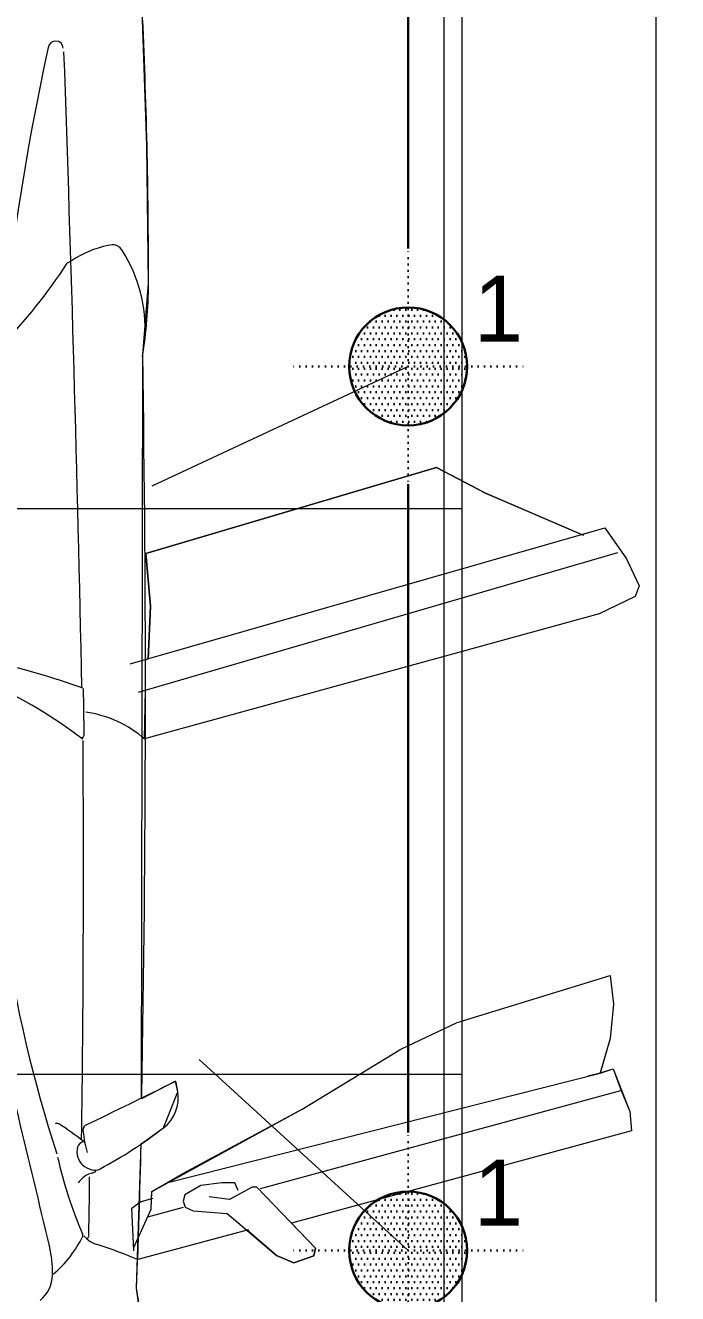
# Model space of a CAD drawing. Extents: x -1701 to 23780, y -363 to 7742.
# Drawn here: x 4536.9 to 4675.1, y 646.3 to 915.3 of the extents above; entities that cross this region are included whole.
import ezdxf
from ezdxf.enums import TextEntityAlignment as Align

# ---------------------------------------------------------------- set-up
doc = ezdxf.new("R2010")
doc.units = 0
doc.header["$LTSCALE"] = 25
doc.header["$MEASUREMENT"] = 0
doc.linetypes.add('DOT2', pattern=[0.125, 0, -0.125])
doc.layers.get('0').update_dxf_attribs({"color": 9, "lineweight": 9})
for name, color, linetype, lineweight in [('31', 9, 'Continuous', 9), ('Audi$0$04', 8, 'Continuous', 9), ('Audi$0$05', 8, 'Continuous', 9), ('Audi$0$06D', 8, 'Continuous', 9), ('E-Aydınlatma', 7, 'Continuous', 30), ('E-KABLO', 7, 'Continuous', 30)]:
    doc.layers.add(name, color=color, linetype=linetype, lineweight=lineweight)
doc.styles.add('TX-TEXT', font='')
doc.styles.get('TX-TEXT').set_extended_font_data('TrSah Futura Lt BT')

# ---------------------------------------------------------------- blocks, each defined once
blk = doc.blocks.new('Audi$0$p-audi-highlight_platform')
for p, q in [((270.3, 0), (270.3, 307.6)), ((390.3, 0), (390.3, 307.6)), ((660.6, 3.8), (0, 3.8))]:
    blk.add_line(p, q)
blk.add_lwpolyline([(0, 307.6), (660.6, 307.6), (660.6, 0), (0, 0)], close=True)
blk = doc.blocks.new('Audi$0$Group-321-1')
at = {"lineweight": 0}
blk.add_line((384784.4115, 69370.3332), (384784.4025, 69370.333), dxfattribs=at)
blk.add_lwpolyline([(384783.5053, 69368.2326), (384783.5403, 69368.3322), (384783.689, 69368.5997), (384783.7466, 69368.6084), (384783.8084, 69368.6626), (384783.8147, 69368.6844), (384783.7337, 69368.6844), (384784.4562, 69370.087), (384784.5363, 69370.2162), (384784.6671, 69370.4777), (384784.7897, 69370.7386), (384784.8195, 69370.8587), (384784.8615, 69371.012), (384784.9078, 69371.2302), (384784.8821, 69371.3838), (384784.7923, 69371.511)], dxfattribs=at)
for centre, radius, start, end in [((384788.9005, 69367.1922), 5.6052, 140.4918, 154.7617), ((384784.589, 69370.7491), 0.0159, 335.2578, 146.6522), ((384699.7855, 69410.5499), 93.6961, 334.028379, 334.853054), ((384773.8988, 69375.6976), 11.9668, 332.7589, 335.51885), ((384783.8462, 69371.294), 1.1104, 288.3855, 300.0631), ((384784.4389, 69370.1168), 0.2179, 74.6714, 96.8944), ((384784.4908, 69370.2948), 0.0326, 47.1018, 80.1697), ((384784.4824, 69370.2982), 0.0369, 5.3122, 33.8561), ((384784.2014, 69370.2765), 0.3186, 330.1806, 4.6832), ((384783.6393, 69370.6814), 1.0105, 323.7375, 332.5866), ((384743.6698, 69390.211), 45.4809, 331.7595, 333.7383), ((384782.8782, 69368.4484), 1.5636, 43.0666, 50.6707), ((384783.1066, 69369.0142), 0.9545, 25.1401, 39.0282), ((384786.4545, 69368.1856), 2.9727, 151.9795, 170.7706), ((384740.7557, 69390.9906), 48.3027, 333.48418, 333.60103), ((384783.8657, 69369.2721), 0.2388, 21.2655, 55.0212), ((384745.0919, 69389.0738), 43.565, 332.06542, 333.17925), ((384783.9724, 69369.4292), 0.00585, 261.7572, 333.8756), ((384916.0429, 69336.4165), 136.4506, 166.163538, 166.403525), ((384783.546, 69368.7124), 0.00831, 33.6253, 87.4238), ((384783.1387, 69368.4661), 0.4843, 23.7117, 31.2233), ((384783.8241, 69368.5896), 0.2494, 158.9359, 169.3077), ((384783.6023, 69368.6773), 0.0112, 90.8456, 172.7962), ((384788.1969, 69600.0219), 231.379, 268.862115, 268.914511), ((384783.6798, 69368.7118), 0.1377, 339.054, 348.4897), ((384784.4746, 69368.4138), 0.9862, 165.793, 175.74), ((384783.5945, 69368.6292), 0.0386, 138.1193, 198.4851), ((384783.5791, 69368.6408), 0.0194, 78.5769, 133.5088), ((384783.7323, 69368.6871), 0.08, 280.3078, 342.1843), ((384770.8666, 69375.5547), 14.5872, 330.32233, 331.52419), ((384783.6078, 69368.6381), 0.0541, 202.9405, 226.9629), ((384783.5859, 69368.613), 0.0209, 223.7551, 275.5224), ((384783.5672, 69369.5788), 0.9868, 271.1784, 280.4742), ((384774.6241, 69373.2856), 10.0957, 331.54946, 332.26633), ((384783.5569, 69368.5444), 0.0489, 74.6669, 119.8771), ((384783.5722, 69368.6007), 0.00941, 255.3354, 307.3857), ((384783.2251, 69368.5368), 0.196, 330.2214, 347.7863), ((384783.3432, 69368.6743), 0.2415, 282.8545, 307.345), ((384783.4846, 69368.4866), 0.00659, 318.8847, 4.0158), ((384783.5452, 69368.4928), 0.0543, 191.7966, 230.2075), ((384783.4973, 69368.4773), 0.00351, 209.8549, 338.0036), ((384783.3307, 69368.4723), 0.0723, 283.1018, 331.8979), ((384782.3066, 69367.2979), 1.667, 40.7138, 43.7698), ((384782.2148, 69368.7415), 1.3873, 338.4765, 342.8399)]:
    blk.add_arc(centre, radius, start, end, dxfattribs=at)
blk = doc.blocks.new('Audi$0$Group-323-1')
for p, q in [((384784.0265, 69368.5095), (384784.2703, 69368.527)), ((384784.2703, 69368.527), (384784.4021, 69368.5228)), ((384784.4021, 69368.5228), (384784.7363, 69368.4631)), ((384783.609, 69368.4878), (384783.6313, 69368.4913)), ((384783.6313, 69368.4913), (384783.6593, 69368.4854)), ((384783.6449, 69368.4667), (384783.663, 69368.4998)), ((384783.663, 69368.4998), (384783.7403, 69368.5033)), ((384783.7049, 69368.5004), (384784.6228, 69368.2891)), ((384783.7403, 69368.5033), (384784.0265, 69368.5095)), ((384783.5713, 69368.4048), (384783.609, 69368.4878)), ((384783.5745, 69368.4113), (384783.6449, 69368.4667)), ((384783.7613, 69368.4632), (384783.7219, 69368.4612)), ((384783.8035, 69368.4477), (384783.7613, 69368.4632)), ((384784.7363, 69368.4631), (384784.715, 69368.4056)), ((384783.631, 69368.4558), (384783.7074, 69368.4395)), ((384783.7131, 69368.4511), (384783.7105, 69368.438)), ((384783.7105, 69368.438), (384783.7223, 69368.4231)), ((384783.7219, 69368.4612), (384783.7131, 69368.4511)), ((384783.8281, 69368.4354), (384783.8035, 69368.4477)), ((384783.8271, 69368.4179), (384783.8281, 69368.4354)), ((384783.7223, 69368.4231), (384783.784, 69368.3851)), ((384783.8016, 69368.4089), (384783.766, 69368.4339)), ((384783.8561, 69368.4106), (384783.8016, 69368.4089)), ((384783.8654, 69368.406), (384783.8561, 69368.4106)), ((384783.8082, 69368.3333), (384783.5708, 69368.3847)), ((384783.784, 69368.3851), (384783.7954, 69368.3578)), ((384783.9165, 69368.2343), (384783.8654, 69368.406)), ((384783.871, 69368.4001), (384784.645, 69368.2361)), ((384784.715, 69368.4056), (384784.6751, 69368.3445)), ((384783.7954, 69368.3578), (384783.8361, 69368.258)), ((384784.6751, 69368.3445), (384784.6231, 69368.2893)), ((384784.626, 69368.1499), (384783.8955, 69368.3044)), ((384784.6228, 69368.2891), (384784.5969, 69368.2948)), ((384784.6231, 69368.2893), (384784.6514, 69368.2844)), ((384784.6514, 69368.2844), (384784.6458, 69368.2359)), ((384783.8361, 69368.258), (384783.8613, 69368.2275)), ((384783.8613, 69368.2275), (384783.9062, 69368.2214)), ((384783.9062, 69368.2214), (384783.9165, 69368.2343)), ((384784.6458, 69368.2359), (384784.642, 69368.1874)), ((384784.642, 69368.1874), (384784.626, 69368.1499))]:
    blk.add_line(p, q)
blk.add_lwpolyline([(384783.6295, 69368.491), (384783.6556, 69368.4862), (384783.663, 69368.4998), (384784.0265, 69368.5095), (384784.2703, 69368.527), (384784.4021, 69368.5228), (384784.7363, 69368.4631), (384784.715, 69368.4056), (384784.6751, 69368.3445), (384784.6228, 69368.2891), (384784.6514, 69368.2844), (384784.642, 69368.1874), (384784.626, 69368.1499), (384783.8955, 69368.3044), (384783.9165, 69368.2343), (384783.9062, 69368.2214), (384783.8613, 69368.2275), (384783.8361, 69368.258), (384783.8051, 69368.334), (384783.5708, 69368.3847)], close=True)
blk = doc.blocks.new('Audi$0$Group-325-1')
for p, q in [((384784.2699, 69369.7089), (384784.2277, 69369.6053)), ((384784.901, 69369.5901), (384784.2699, 69369.7089)), ((384784.2277, 69369.6053), (384784.1715, 69369.5072)), ((384784.9688, 69369.494), (384784.901, 69369.5901)), ((384784.1334, 69369.5156), (384785.1602, 69369.3127)), ((384785.1131, 69369.3188), (384784.9688, 69369.494)), ((384784.1214, 69369.4547), (384785.1608, 69369.254)), ((384785.0663, 69369.1565), (384784.0879, 69369.3606)), ((384785.1602, 69369.3127), (384785.1706, 69369.2337)), ((384785.1706, 69369.2337), (384785.1687, 69369.1701)), ((384785.1687, 69369.1701), (384785.151, 69369.1543)), ((384785.151, 69369.1543), (384785.0663, 69369.1565))]:
    blk.add_line(p, q)
blk.add_lwpolyline([(384784.2699, 69369.7089), (384784.901, 69369.5901), (384784.9688, 69369.494), (384785.1099, 69369.3227), (384785.1602, 69369.3127), (384785.1706, 69369.2337), (384785.1687, 69369.1701), (384785.151, 69369.1543), (384785.0663, 69369.1565), (384784.0879, 69369.3606), (384784.1366, 69369.4517), (384784.166, 69369.5091), (384784.1719, 69369.508), (384784.2277, 69369.6053)], close=True)
blk = doc.blocks.new('Audi$0$p-audi_arac')
at = {"layer": 'Audi$0$06D', "lineweight": 0, "flags": 128}
blk.add_lwpolyline([(695.6, 0.8), (-4.4, 0.8), (-4.4, 400.8), (695.6, 400.8)], close=True, dxfattribs=at)
at = {"xscale": 99.99999999999999, "yscale": 99.99999999999999, "zscale": 99.99999999999999, "rotation": 117.1763778173342}
for name in ['Audi$0$Group-321-1', 'Audi$0$Group-323-1', 'Audi$0$Group-325-1']:
    blk.add_blockref(name, (23745751.03, -31061967.79), dxfattribs=at)
blk = doc.blocks.new('Audi')
at = {"layer": 'Audi$0$04', "rotation": 270}
blk.add_blockref('Audi$0$p-audi_arac', (4269.71, 1094.12), dxfattribs=at)
at = {"layer": 'Audi$0$05', "rotation": 90}
blk.add_blockref('Audi$0$p-audi-highlight_platform', (4629.38, 422.51), dxfattribs=at)
blk = doc.blocks.new('p-bur-VW-spotlight')
at = {"layer": 'E-Aydınlatma'}
h = blk.add_hatch(dxfattribs=at)
h.set_pattern_fill('DOTS', color=4, scale=20)
edge = h.paths.add_edge_path()
edge.add_arc((0, 0), 12.5, 0, 360)
at = {"layer": 'E-Aydınlatma', "color": 4, "linetype": 'DOT2', "ltscale": 0.4}
for q in [(0, 25), (-25, 0), (0, -25), (25, 0)]:
    blk.add_line((0, 0), q, dxfattribs=at)
at = {"layer": 'E-Aydınlatma', "color": 4, "linetype": 'ByBlock'}
blk.add_circle((0, 0), 12.5, dxfattribs=at)
at = {"layer": 'E-Aydınlatma', "color": 4, "style": 'TX-TEXT', "text_generation_flag": 4}
blk.add_attdef('W', text='', height=14, rotation=180, dxfattribs=at).set_placement((19.53, 11.56), align=Align.MIDDLE_CENTER)

msp = doc.modelspace()

# ---------------------------------------------------------------- linework, layer by layer
at = {"layer": '31'}
for points in [[(4618, 843), (4563.65, 817.58)], [(4618, 655.5), (4573.72, 695.99)]]:
    msp.add_lwpolyline(points, dxfattribs=at)
at = {"layer": 'E-KABLO', "color": 6}
for p, q in [((4618, 1005.5), (4618, 868)), ((4618, 818), (4618, 680.5))]:
    msp.add_line(p, q, dxfattribs=at)

# ---------------------------------------------------------------- block references
at = {"color": 6}
msp.add_blockref('Audi', (0, 0), dxfattribs=at)
at = {"layer": '31'}
ref = msp.add_blockref('p-bur-VW-spotlight', (4618, 843), dxfattribs=at)
ref.add_attrib('W', '1', dxfattribs={"layer": '0', "height": 14, "rotation": 180, "style": 'TX-TEXT', "text_generation_flag": 6}).set_placement((4637.15, 844.07), align=Align.BOTTOM_CENTER)
ref = msp.add_blockref('p-bur-VW-spotlight', (4618, 655.5), dxfattribs=at)
ref.add_attrib('W', '1', dxfattribs={"layer": '0', "height": 14, "rotation": 180, "style": 'TX-TEXT', "text_generation_flag": 6}).set_placement((4637.15, 656.57), align=Align.BOTTOM_CENTER)

doc.saveas('drawing.dxf')
